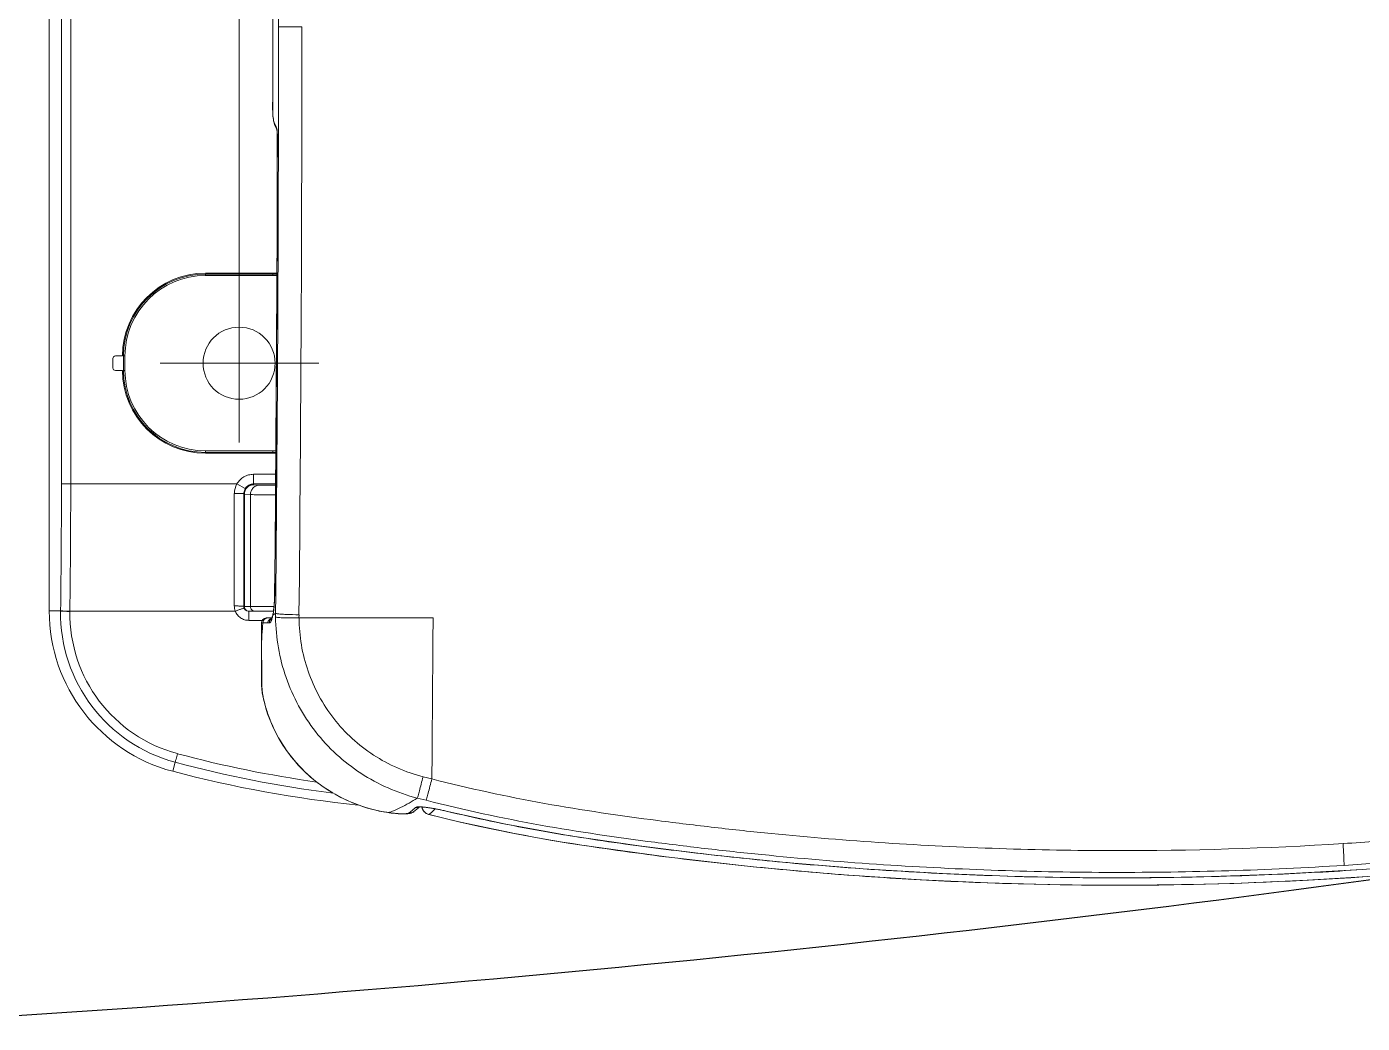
# Model space of a CAD drawing. Header units: millimetres. Extents: x 98197 to 106565, y 53890 to 60222.
# Drawn here: x 102831.14 to 102858.93, y 55492.83 to 55513.57 of the extents above; entities that cross this region are included whole.
import ezdxf

# ---------------------------------------------------------------- set-up
doc = ezdxf.new("R2010")
doc.units = ezdxf.units.MM
doc.header["$LTSCALE"] = 50
doc.header["$MEASUREMENT"] = 0
doc.linetypes.add('CENTER', pattern=[2, 1.25, -0.25, 0.25, -0.25])
doc.linetypes.add('HIDDEN', pattern=[0.375, 0.25, -0.125])
doc.layers.get('0').update_dxf_attribs({"color": 8, "linetype": 'CONTINUOUS'})

msp = doc.modelspace()

# ---------------------------------------------------------------- linework, layer by layer
at = {"lineweight": 13}
for p, q in [((102831.607, 55501.411), (102831.607, 55525.721)), ((102835.557, 55522.216), (102835.557, 55504.917)), ((102833.917, 55506.566), (102837.216, 55506.566))]:
    msp.add_line(p, q, dxfattribs=at)
at = {"lineweight": 13, "ltscale": 0.3}
for p, q in [((102831.86, 55504.056), (102831.86, 55523.076)), ((102832.053, 55523.076), (102832.053, 55504.056)), ((102836.257, 55513.443), (102836.257, 55513.903)), ((102836.257, 55513.566), (102836.259, 55513.566)), ((102836.377, 55513.566), (102836.863, 55513.566)), ((102836.257, 55513.017), (102836.257, 55513.443)), ((102836.256, 55512.592), (102836.257, 55513.017)), ((102836.256, 55512.167), (102836.256, 55512.592)), ((102836.255, 55511.838), (102836.256, 55512.167)), ((102836.329, 55511.485), (102836.294, 55511.558)), ((102836.337, 55511.441), (102836.302, 55511.514)), ((102836.339, 55511.435), (102836.338, 55511.439)), ((102836.34, 55511.428), (102836.339, 55511.435)), ((102836.375, 55511.364), (102836.374, 55511.297)), ((102836.375, 55511.514), (102836.375, 55511.441)), ((102836.375, 55511.441), (102836.375, 55511.364)), ((102836.257, 55508.441), (102834.857, 55508.441)), ((102834.857, 55508.421), (102836.257, 55508.421)), ((102834.857, 55508.421), (102834.857, 55508.391)), ((102836.257, 55508.391), (102834.857, 55508.391)), ((102836.257, 55508.391), (102836.257, 55508.421)), ((102832.932, 55506.466), (102832.932, 55506.666)), ((102832.982, 55506.716), (102833.132, 55506.716)), ((102833.152, 55506.716), (102833.152, 55506.416)), ((102833.182, 55506.716), (102833.152, 55506.716)), ((102833.182, 55506.716), (102833.182, 55506.416)), ((102833.132, 55506.416), (102832.982, 55506.416)), ((102833.152, 55506.416), (102833.182, 55506.416)), ((102834.857, 55504.741), (102836.257, 55504.741)), ((102834.857, 55504.741), (102834.857, 55504.711)), ((102834.857, 55504.711), (102836.257, 55504.711)), ((102834.857, 55504.691), (102836.257, 55504.691)), ((102836.257, 55504.711), (102836.257, 55504.741)), ((102831.86, 55504.056), (102835.512, 55504.056)), ((102835.685, 55503.956), (102835.512, 55504.056)), ((102835.857, 55504.255), (102836.318, 55504.255)), ((102835.857, 55504.255), (102835.857, 55504.039)), ((102836.316, 55504.055), (102835.857, 55504.055)), ((102835.457, 55501.516), (102835.457, 55503.855)), ((102835.657, 55503.855), (102835.657, 55501.506)), ((102835.793, 55503.832), (102835.667, 55503.839)), ((102835.667, 55503.839), (102835.667, 55501.506)), ((102835.793, 55501.506), (102835.793, 55503.832)), ((102835.99, 55504.032), (102835.864, 55504.039)), ((102836.112, 55503.829), (102836.169, 55503.829)), ((102836.169, 55503.829), (102836.228, 55503.829)), ((102836.228, 55503.829), (102836.314, 55503.829)), ((102836.318, 55501.737), (102836.315, 55501.359)), ((102831.607, 55501.411), (102831.842, 55501.411)), ((102831.842, 55501.411), (102831.842, 55501.416)), ((102832.036, 55501.406), (102832.036, 55501.401)), ((102835.478, 55501.406), (102832.036, 55501.406)), ((102835.657, 55501.506), (102836.284, 55501.506)), ((102835.757, 55501.406), (102836.271, 55501.406)), ((102835.757, 55501.406), (102835.757, 55501.216)), ((102836.239, 55501.266), (102836.122, 55501.266)), ((102836.256, 55501.326), (102836.261, 55501.347)), ((102836.261, 55501.347), (102836.262, 55501.352)), ((102836.267, 55501.33), (102836.261, 55501.327)), ((102836.262, 55501.352), (102836.269, 55501.388)), ((102836.269, 55501.388), (102836.275, 55501.429)), ((102836.275, 55501.429), (102836.28, 55501.474)), ((102836.315, 55501.292), (102836.315, 55501.283)), ((102836.803, 55501.333), (102836.802, 55501.266)), ((102839.593, 55501.266), (102836.802, 55501.266)), ((102836.036, 55501.216), (102835.757, 55501.216)), ((102836.052, 55501.166), (102836.022, 55501.166)), ((102836.022, 55499.894), (102836.022, 55501.166)), ((102836.053, 55501.165), (102836.154, 55501.164)), ((102836.154, 55501.164), (102836.183, 55501.163)), ((102836.026, 55500.558), (102836.025, 55500.652)), ((102836.022, 55499.894), (102836.023, 55499.88)), ((102836.027, 55499.801), (102836.023, 55499.88)), ((102836.029, 55499.945), (102836.028, 55500.028)), ((102836.03, 55499.88), (102836.029, 55499.945)), ((102836.03, 55499.863), (102836.03, 55499.88)), ((102834.176, 55498.076), (102834.226, 55498.265)), ((102839.384, 55497.963), (102839.567, 55497.917)), ((102837.471, 55497.647), (102837.433, 55497.67)), ((102837.468, 55497.628), (102837.507, 55497.623)), ((102837.471, 55497.647), (102837.471, 55497.648)), ((102837.507, 55497.625), (102837.508, 55497.626)), ((102837.553, 55497.599), (102837.507, 55497.625)), ((102839.448, 55497.472), (102839.264, 55497.519)), ((102838.66, 55497.216), (102838.57, 55497.231)), ((102838.679, 55497.214), (102838.66, 55497.216)), ((102838.679, 55497.214), (102838.668, 55497.216)), ((102839.116, 55497.227), (102839.102, 55497.216)), ((102839.13, 55497.239), (102839.116, 55497.227)), ((102839.193, 55497.238), (102839.188, 55497.234)), ((102839.245, 55497.28), (102839.228, 55497.266)), ((102839.382, 55497.274), (102839.38, 55497.275)), ((102839.45, 55497.325), (102839.436, 55497.327)), ((102839.465, 55497.323), (102839.45, 55497.325)), ((102839.48, 55497.321), (102839.465, 55497.323)), ((102839.496, 55497.319), (102839.48, 55497.321)), ((102839.513, 55497.317), (102839.496, 55497.319)), ((102839.53, 55497.314), (102839.513, 55497.317)), ((102839.547, 55497.312), (102839.53, 55497.314)), ((102839.565, 55497.309), (102839.547, 55497.312)), ((102839.584, 55497.305), (102839.565, 55497.309)), ((102839.603, 55497.302), (102839.584, 55497.305)), ((102839.623, 55497.298), (102839.603, 55497.302)), ((102839.643, 55497.295), (102839.623, 55497.298)), ((102839.664, 55497.291), (102839.643, 55497.295)), ((102839.685, 55497.287), (102839.664, 55497.291)), ((102839.707, 55497.282), (102839.685, 55497.287)), ((102839.729, 55497.278), (102839.707, 55497.282)), ((102839.751, 55497.273), (102839.729, 55497.278)), ((102839.774, 55497.268), (102839.751, 55497.273)), ((102839.797, 55497.263), (102839.774, 55497.268)), ((102839.821, 55497.257), (102839.797, 55497.263)), ((102839.845, 55497.252), (102839.821, 55497.257)), ((102839.862, 55497.248), (102839.845, 55497.252)), ((102839.863, 55497.249), (102839.862, 55497.248)), ((102842.8, 55496.523), (102842.685, 55496.54)), ((102842.685, 55496.54), (102842.685, 55496.539)), ((102858.925, 55496.032), (102858.925, 55496.031)), ((102858.925, 55496.031), (102858.925, 55496.031))]:
    msp.add_line(p, q, dxfattribs=at)
at = {"linetype": 'CENTER', "lineweight": 13}
msp.add_line((102833.958, 55506.566), (102837.157, 55506.566), dxfattribs=at)
at = {"lineweight": 13, "ltscale": 0.3}
for points in [[(102836.261, 55511.701), (102836.259, 55511.735), (102836.257, 55511.771), (102836.256, 55511.808), (102836.255, 55511.838)], [(102836.273, 55511.611), (102836.269, 55511.638), (102836.265, 55511.668), (102836.261, 55511.701)], [(102836.302, 55511.513), (102836.298, 55511.522), (102836.291, 55511.542), (102836.284, 55511.563), (102836.278, 55511.586), (102836.273, 55511.611)], [(102836.296, 55501.737), (102836.305, 55502.73), (102836.314, 55503.813), (102836.322, 55504.895), (102836.33, 55505.978), (102836.336, 55507.061), (102836.341, 55508.144), (102836.346, 55509.227), (102836.349, 55510.311), (102836.351, 55511.297)], [(102836.338, 55511.439), (102836.337, 55511.44), (102836.337, 55511.442), (102836.337, 55511.442)], [(102836.349, 55511.364), (102836.347, 55511.381), (102836.346, 55511.396), (102836.344, 55511.408), (102836.342, 55511.419), (102836.34, 55511.428)], [(102836.351, 55511.297), (102836.351, 55511.32), (102836.35, 55511.341), (102836.349, 55511.362), (102836.349, 55511.364)], [(102836.28, 55501.474), (102836.285, 55501.521), (102836.289, 55501.571), (102836.292, 55501.624), (102836.294, 55501.678), (102836.296, 55501.737)], [(102836.232, 55501.247), (102836.231, 55501.247), (102836.229, 55501.244), (102836.23, 55501.245), (102836.232, 55501.249), (102836.235, 55501.255), (102836.238, 55501.264), (102836.242, 55501.276), (102836.247, 55501.29), (102836.251, 55501.307), (102836.256, 55501.326)], [(102837.433, 55497.67), (102837.306, 55497.754), (102837.177, 55497.848), (102837.044, 55497.956), (102836.912, 55498.077), (102836.788, 55498.206), (102836.672, 55498.339), (102836.565, 55498.479), (102836.47, 55498.618), (102836.386, 55498.756), (102836.313, 55498.892), (102836.25, 55499.024), (102836.196, 55499.151), (102836.151, 55499.274), (102836.113, 55499.392), (102836.082, 55499.504), (102836.057, 55499.61), (102836.039, 55499.71), (102836.027, 55499.801)], [(102837.507, 55497.625), (102837.495, 55497.632), (102837.483, 55497.64), (102837.471, 55497.647)], [(102838.57, 55497.231), (102838.473, 55497.25), (102838.371, 55497.273), (102838.263, 55497.302), (102838.15, 55497.336), (102838.034, 55497.376), (102837.915, 55497.422), (102837.795, 55497.475), (102837.674, 55497.534), (102837.553, 55497.599)], [(102838.773, 55497.202), (102838.722, 55497.208), (102838.679, 55497.214)], [(102838.979, 55497.188), (102838.944, 55497.189), (102838.906, 55497.191), (102838.864, 55497.193), (102838.82, 55497.197), (102838.773, 55497.202)], [(102839.068, 55497.192), (102839.041, 55497.19), (102839.011, 55497.189), (102838.979, 55497.188)], [(102839.189, 55497.234), (102839.182, 55497.229), (102839.16, 55497.216), (102839.139, 55497.207), (102839.116, 55497.201), (102839.093, 55497.196), (102839.068, 55497.192)], [(102839.228, 55497.266), (102839.21, 55497.252), (102839.193, 55497.238)], [(102839.305, 55497.333), (102839.296, 55497.325), (102839.279, 55497.31), (102839.262, 55497.295), (102839.245, 55497.28)], [(102839.436, 55497.327), (102839.422, 55497.328), (102839.416, 55497.329), (102839.409, 55497.33), (102839.403, 55497.33), (102839.397, 55497.331), (102839.391, 55497.331), (102839.385, 55497.332), (102839.379, 55497.332), (102839.374, 55497.333), (102839.369, 55497.333), (102839.364, 55497.333), (102839.359, 55497.333), (102839.354, 55497.334), (102839.349, 55497.334), (102839.345, 55497.334), (102839.34, 55497.334), (102839.336, 55497.334), (102839.332, 55497.334), (102839.329, 55497.334), (102839.325, 55497.334), (102839.322, 55497.334), (102839.319, 55497.334), (102839.316, 55497.334), (102839.313, 55497.334), (102839.31, 55497.333), (102839.308, 55497.333), (102839.305, 55497.333), (102839.303, 55497.333), (102839.302, 55497.333), (102839.3, 55497.333), (102839.299, 55497.332), (102839.298, 55497.332), (102839.297, 55497.332), (102839.296, 55497.332), (102839.296, 55497.332)], [(102839.38, 55497.275), (102839.377, 55497.281), (102839.367, 55497.304), (102839.36, 55497.328), (102839.359, 55497.333)], [(102839.506, 55497.177), (102839.496, 55497.18), (102839.472, 55497.189), (102839.449, 55497.201), (102839.428, 55497.216), (102839.409, 55497.234), (102839.393, 55497.254), (102839.38, 55497.275)], [(102842.685, 55496.539), (102842.4, 55496.584), (102842.027, 55496.646), (102841.653, 55496.713), (102841.28, 55496.783), (102840.906, 55496.858), (102840.532, 55496.937), (102840.159, 55497.021), (102839.787, 55497.108), (102839.506, 55497.177)], [(102860.018, 55496.114), (102858.925, 55496.031)]]:
    msp.add_lwpolyline(points, dxfattribs=at)
at = {"lineweight": 13}
for points in [[(102858.925, 55496.031), (102857.184, 55495.933), (102855.388, 55495.874), (102853.625, 55495.858), (102851.892, 55495.883), (102850.193, 55495.947), (102848.54, 55496.046), (102846.935, 55496.177), (102845.377, 55496.338), (102843.877, 55496.523), (102842.443, 55496.734), (102841.072, 55496.981), (102839.862, 55497.248)], [(102859.27, 55495.902), (102857.781, 55495.809), (102856.255, 55495.744), (102854.691, 55495.71), (102853.086, 55495.709), (102851.44, 55495.744), (102849.754, 55495.817), (102848.026, 55495.931), (102846.254, 55496.09), (102844.443, 55496.295), (102842.685, 55496.539)]]:
    msp.add_lwpolyline(points, dxfattribs=at)
at = {"linetype": 'HIDDEN', "lineweight": 0, "ltscale": 30}
msp.add_circle((102835.557, 55506.566), 0.75, dxfattribs=at)
at = {"lineweight": 13, "ltscale": 0.3}
for centre, radius, start, end in [((101603.31, 55513.531), 1233.553, 359.433411, 0.001625), ((101628.502, 55513.558), 1207.853, 359.439188, 359.892733), ((101632.117, 55513.565), 1204.26, 359.437238, 359.892109), ((102836.411, 55511.477), 0.0827, 200.4609, 205.7074), ((102835.544, 55511.31), 0.809, 4.3595, 5.5384), ((102835.316, 55511.299), 1.037, 359.9088, 0.3786), ((102834.857, 55506.716), 1.725, 90, 180), ((102834.857, 55506.716), 1.705, 90, 180), ((102834.857, 55506.716), 1.675, 90, 180), ((102836.257, 55506.716), 1.725, 87.1643, 90), ((102836.257, 55506.716), 1.705, 87.1421, 90), ((102836.257, 55506.716), 1.675, 87.0946, 90), ((102832.982, 55506.666), 0.05, 90, 180), ((102832.982, 55506.466), 0.05, 180, 270), ((102834.857, 55506.416), 1.725, 180, 270), ((102834.857, 55506.416), 1.705, 180, 270), ((102834.857, 55506.416), 1.675, 180, 270), ((102836.257, 55506.416), 1.675, 270, 272.1846), ((102836.257, 55506.416), 1.705, 270, 272.1372), ((102836.257, 55506.416), 1.725, 270, 272.1166), ((102631.246, 55504.056), 200.614, 359.24606, 0.00013), ((102629.841, 55504.055), 202.212, 359.24939, 0.00027), ((102835.855, 55503.855), 0.397, 149.612, 179.9926), ((102835.857, 55503.855), 0.2, 109.9059, 149.7145), ((102835.488, 55477.998), 25.857, 89.6829, 90.0686), ((102835.857, 55503.855), 0.2, 176.628, 179.9976), ((102835.857, 55503.839), 0.199, 173.92, 179.9867), ((102835.858, 55503.855), 0.201, 173.2732, 176.629), ((102835.858, 55503.855), 0.2, 163.1847, 173.2645), ((102835.859, 55503.839), 0.202, 167.996, 173.926), ((102835.857, 55503.839), 0.2, 89.9963, 167.98), ((102835.681, 55504.292), 0.454, 267.8766, 268.1179), ((102835.858, 55503.854), 0.201, 149.7366, 163.1504), ((102835.057, 55501.411), 3.45, 180, 255.1996), ((102835.058, 55501.372), 3.216, 179.2901, 255.0142), ((102835.058, 55501.362), 3.022, 179.2522, 255.0027), ((102835.757, 55501.506), 0.1, 180, 270), ((102836.122, 55501.166), 0.1, 90, 180), ((102835.117, 55501.561), 1.167, 346.7396, 348.4199), ((102834.545, 55504.248), 3.388, 300.5513, 301.501), ((102840.349, 55501.334), 4.034, 179.6457, 180.6049), ((102840.285, 55500.662), 4.263, 173.9643, 179.9511), ((102840.606, 55500.664), 4.581, 175.165, 178.7358), ((102840.681, 55500.659), 4.656, 173.7543, 175.1753), ((102840.438, 55500.647), 4.417, 173.2453, 173.9802), ((102840.522, 55500.667), 4.497, 179.4659, 180.1841), ((102840.533, 55500.667), 4.508, 178.7471, 179.4659), ((103041.411, 55501.368), 205.387, 180.22617, 180.37389), ((102836.791, 55499.898), 0.769, 181.3478, 183.7748), ((102840.563, 55521.924), 24.492, 255.0063, 262.7421), ((102840.562, 55521.912), 24.297, 255.0045, 261.9731), ((102840.562, 55522.246), 25, 255.1996, 264.2002), ((102839.553, 55501.095), 4.028, 238.8721, 239.4768), ((102839.021, 55499.786), 2.593, 260.4031, 262.1832), ((102837.795, 55499.611), 2.549, 290.036, 291.6306), ((102839.248, 55501.513), 4.335, 262.3187, 262.4718), ((102837.763, 55499.691), 2.635, 291.6309, 293.1891), ((102837.733, 55498.945), 2.205, 309.3094, 312.6735), ((102839.128, 55497.311), 0.0977, 301.1263, 308.2284), ((102839.253, 55497.42), 0.1, 255.1211, 263.8077), ((102839.556, 55497.372), 0.2, 191.1513, 209.4334), ((102839.266, 55495.932), 1.407, 83.9431, 85.6591), ((102847.955, 55531.064), 34.924, 256.0051, 261.3212), ((102853.834, 55570.769), 74.91, 272.45748, 273.89737)]:
    msp.add_arc(centre, radius, start, end, dxfattribs=at)
msp.add_arc((102805.082, 55892.158), 400, 273.32991, 278.1298)
for points in [[(102836.375, 55515.619), (102836.376, 55514.935), (102836.377, 55514.251), (102836.377, 55513.566)], [(102836.257, 55515.295), (102836.258, 55514.719), (102836.259, 55514.142), (102836.259, 55513.566)], [(102836.259, 55513.566), (102836.259, 55512.99), (102836.258, 55512.414), (102836.257, 55511.838)], [(102836.377, 55513.566), (102836.377, 55512.882), (102836.376, 55512.198), (102836.375, 55511.514)], [(102836.294, 55511.558), (102836.293, 55511.543), (102836.295, 55511.527), (102836.302, 55511.514)], [(102836.329, 55511.485), (102836.328, 55511.472), (102836.33, 55511.46), (102836.334, 55511.448)], [(102836.349, 55511.364), (102836.349, 55511.367), (102836.349, 55511.37), (102836.351, 55511.372)], [(102835.789, 55504.043), (102835.811, 55504.051), (102835.834, 55504.055), (102835.857, 55504.055)], [(102835.457, 55501.516), (102835.457, 55501.479), (102835.465, 55501.441), (102835.478, 55501.406)], [(102836.261, 55501.347), (102836.259, 55501.341), (102836.259, 55501.334), (102836.261, 55501.327)], [(102836.022, 55500.665), (102836.022, 55500.661), (102836.024, 55500.656), (102836.025, 55500.652)], [(102836.022, 55499.894), (102836.022, 55499.884), (102836.025, 55499.873), (102836.03, 55499.863)], [(102839.301, 55497.333), (102839.284, 55497.323), (102839.262, 55497.319), (102839.242, 55497.321)], [(102839.506, 55497.177), (102839.507, 55497.177), (102839.508, 55497.177), (102839.509, 55497.177)]]:
    msp.add_open_spline(points, degree=3, dxfattribs=at)
for points, knots in [([(102836.257, 55511.838), (102836.257, 55511.838), (102836.256, 55511.838), (102836.255, 55511.838), (102836.255, 55511.838)], [0, 0, 0, 0, 0.749229, 1, 1, 1, 1]), ([(102836.257, 55511.838), (102836.257, 55511.821), (102836.258, 55511.756), (102836.263, 55511.692), (102836.271, 55511.645)], [0, 0, 0, 0, 0.269236, 1, 1, 1, 1]), ([(102836.271, 55511.645), (102836.273, 55511.628), (102836.279, 55511.598), (102836.288, 55511.569), (102836.294, 55511.558)], [0, 0, 0, 0, 0.577747, 1, 1, 1, 1]), ([(102836.329, 55511.485), (102836.335, 55511.473), (102836.343, 55511.44), (102836.347, 55511.408), (102836.349, 55511.389)], [0, 0, 0, 0, 0.406789, 1, 1, 1, 1]), ([(102836.351, 55511.372), (102836.351, 55511.367), (102836.352, 55511.344), (102836.353, 55511.322), (102836.353, 55511.306)], [0, 0, 0, 0, 0.242577, 1, 1, 1, 1]), ([(102836.351, 55511.297), (102836.351, 55511.297), (102836.352, 55511.297), (102836.353, 55511.297), (102836.353, 55511.297)], [0, 0, 0, 0, 0.251241, 1, 1, 1, 1]), ([(102879.141, 55505.501), (102878.822, 55505.141), (102878.327, 55504.616), (102877.638, 55503.945), (102876.931, 55503.293), (102876.011, 55502.518), (102874.853, 55501.657), (102873.645, 55500.866), (102872.393, 55500.148), (102871.101, 55499.505), (102869.771, 55498.944), (102868.416, 55498.448), (102867.041, 55498.01), (102865.65, 55497.627), (102864.245, 55497.298), (102862.827, 55497.029), (102861.637, 55496.855), (102860.682, 55496.744), (102859.724, 55496.653), (102859.005, 55496.603), (102858.525, 55496.572)], [0, 0, 0, 0, 0.062497, 0.093749, 0.125001, 0.1875, 0.25, 0.312501, 0.375, 0.4375, 0.499998, 0.562499, 0.624998, 0.687499, 0.749999, 0.812499, 0.875, 0.906251, 0.9375, 1, 1, 1, 1]), ([(102858.546, 55496.119), (102859.03, 55496.149), (102860.001, 55496.216), (102861.452, 55496.368), (102862.894, 55496.58), (102864.326, 55496.851), (102865.747, 55497.18), (102867.156, 55497.568), (102868.552, 55498.014), (102869.93, 55498.517), (102871.281, 55499.085), (102872.593, 55499.735), (102873.863, 55500.462), (102875.506, 55501.535), (102877.439, 55503.059), (102878.831, 55504.457), (102879.481, 55505.193)], [0, 0, 0, 0, 0.062168, 0.124494, 0.186659, 0.248776, 0.310947, 0.373256, 0.435773, 0.498421, 0.560959, 0.623326, 0.68568, 0.748238, 0.874258, 1, 1, 1, 1]), ([(102835.512, 55504.056), (102835.53, 55504.086), (102835.572, 55504.142), (102835.656, 55504.205), (102835.753, 55504.246), (102835.823, 55504.254), (102835.857, 55504.255)], [0, 0, 0, 0, 0.25, 0.5, 0.75, 1, 1, 1, 1]), ([(102835.657, 55503.855), (102835.657, 55503.855), (102835.657, 55503.855), (102835.656, 55503.855), (102835.653, 55503.855), (102835.651, 55503.855), (102835.647, 55503.855), (102835.64, 55503.855), (102835.635, 55503.855), (102835.632, 55503.855)], [0, 0, 0, 0, 0.016165, 0.064156, 0.143693, 0.254448, 0.396086, 0.568134, 1, 1, 1, 1]), ([(102835.657, 55503.839), (102835.657, 55503.839), (102835.658, 55503.839), (102835.659, 55503.839), (102835.662, 55503.839), (102835.664, 55503.839), (102835.665, 55503.839)], [0, 0, 0, 0, 0.065073, 0.252885, 0.564608, 1, 1, 1, 1]), ([(102835.864, 55504.039), (102835.838, 55504.039), (102835.786, 55504.028), (102835.721, 55503.983), (102835.677, 55503.917), (102835.667, 55503.865), (102835.667, 55503.839)], [0, 0, 0, 0, 0.248197, 0.497433, 0.748193, 1, 1, 1, 1]), ([(102835.793, 55503.832), (102835.794, 55503.857), (102835.803, 55503.91), (102835.847, 55503.977), (102835.914, 55504.022), (102835.966, 55504.032), (102835.99, 55504.032)], [0, 0, 0, 0, 0.241776, 0.502489, 0.761629, 1, 1, 1, 1]), ([(102835.793, 55503.832), (102835.807, 55503.832), (102835.844, 55503.831), (102835.95, 55503.83), (102836.042, 55503.83), (102836.112, 55503.829)], [0, 0, 0, 0, 0.127595, 0.343525, 1, 1, 1, 1]), ([(102835.864, 55504.039), (102835.863, 55504.039), (102835.861, 55504.039), (102835.859, 55504.039), (102835.858, 55504.039), (102835.857, 55504.039), (102835.857, 55504.039)], [0, 0, 0, 0, 0.434019, 0.745126, 0.933071, 1, 1, 1, 1]), ([(102835.99, 55504.032), (102836.004, 55504.032), (102836.041, 55504.031), (102836.11, 55504.03), (102836.205, 55504.029), (102836.277, 55504.029), (102836.316, 55504.029)], [0, 0, 0, 0, 0.122048, 0.340389, 0.63999, 1, 1, 1, 1]), ([(102836.285, 55501.49), (102836.286, 55501.51), (102836.294, 55501.591), (102836.297, 55501.673), (102836.297, 55501.736)], [0, 0, 0, 0, 0.237758, 1, 1, 1, 1]), ([(102836.296, 55501.737), (102836.296, 55501.737), (102836.296, 55501.736), (102836.297, 55501.736), (102836.297, 55501.736)], [0, 0, 0, 0, 0.314601, 1, 1, 1, 1]), ([(102832.036, 55501.406), (102832.014, 55501.407), (102831.974, 55501.408), (102831.918, 55501.41), (102831.875, 55501.412), (102831.851, 55501.414), (102831.842, 55501.416)], [0, 0, 0, 0, 0.332276, 0.629404, 0.860066, 1, 1, 1, 1]), ([(102831.842, 55501.411), (102831.851, 55501.41), (102831.875, 55501.408), (102831.918, 55501.405), (102831.974, 55501.403), (102832.015, 55501.402), (102832.036, 55501.402)], [0, 0, 0, 0, 0.134751, 0.370528, 0.676532, 1, 1, 1, 1]), ([(102835.457, 55501.516), (102835.47, 55501.516), (102835.496, 55501.516), (102835.533, 55501.515), (102835.567, 55501.514), (102835.597, 55501.513), (102835.622, 55501.512), (102835.638, 55501.51), (102835.648, 55501.509), (102835.653, 55501.508), (102835.656, 55501.508), (102835.657, 55501.507), (102835.657, 55501.506)], [0, 0, 0, 0, 0.194154, 0.3812, 0.55337, 0.704363, 0.828476, 0.920902, 0.954134, 0.978289, 0.993351, 1, 1, 1, 1]), ([(102835.664, 55501.47), (102835.664, 55501.47), (102835.662, 55501.47), (102835.66, 55501.47), (102835.655, 55501.469), (102835.646, 55501.467), (102835.63, 55501.462), (102835.607, 55501.454), (102835.579, 55501.445), (102835.548, 55501.433), (102835.514, 55501.42), (102835.49, 55501.411), (102835.478, 55501.406)], [0, 0, 0, 0, 0.006558, 0.021515, 0.045534, 0.07859, 0.170585, 0.294294, 0.445031, 0.617282, 0.804842, 1, 1, 1, 1]), ([(102835.757, 55501.216), (102835.728, 55501.216), (102835.668, 55501.225), (102835.586, 55501.265), (102835.519, 55501.326), (102835.489, 55501.379), (102835.478, 55501.406)], [0, 0, 0, 0, 0.250103, 0.50016, 0.75013, 1, 1, 1, 1]), ([(102835.667, 55501.506), (102835.667, 55501.493), (102835.672, 55501.467), (102835.694, 55501.434), (102835.726, 55501.412), (102835.752, 55501.406), (102835.765, 55501.406)], [0, 0, 0, 0, 0.251765, 0.5025, 0.75177, 1, 1, 1, 1]), ([(102835.892, 55501.406), (102835.879, 55501.406), (102835.853, 55501.412), (102835.82, 55501.434), (102835.799, 55501.467), (102835.793, 55501.493), (102835.793, 55501.506)], [0, 0, 0, 0, 0.24823, 0.4975, 0.748235, 1, 1, 1, 1]), ([(102836.053, 55501.165), (102836.052, 55501.191), (102836.073, 55501.244), (102836.126, 55501.266), (102836.151, 55501.266)], [0, 0, 0, 0, 0.503215, 1, 1, 1, 1]), ([(102836.229, 55501.215), (102836.232, 55501.221), (102836.241, 55501.246), (102836.248, 55501.273), (102836.253, 55501.293)], [0, 0, 0, 0, 0.215137, 1, 1, 1, 1]), ([(102836.261, 55501.327), (102836.262, 55501.333), (102836.267, 55501.358), (102836.271, 55501.384), (102836.274, 55501.404)], [0, 0, 0, 0, 0.236271, 1, 1, 1, 1]), ([(102836.274, 55501.404), (102836.275, 55501.411), (102836.279, 55501.439), (102836.282, 55501.468), (102836.285, 55501.49)], [0, 0, 0, 0, 0.239936, 1, 1, 1, 1]), ([(102836.315, 55501.359), (102836.317, 55501.359), (102836.328, 55501.356), (102836.339, 55501.355), (102836.348, 55501.353)], [0, 0, 0, 0, 0.183909, 1, 1, 1, 1]), ([(102836.315, 55501.283), (102836.318, 55501.07), (102836.357, 55500.642), (102836.519, 55500.019), (102836.779, 55499.429), (102837.133, 55498.889), (102837.571, 55498.416), (102838.081, 55498.02), (102838.649, 55497.713), (102839.056, 55497.572), (102839.264, 55497.519)], [0, 0, 0, 0, 0.124785, 0.249579, 0.374546, 0.499445, 0.624728, 0.749483, 0.874816, 1, 1, 1, 1]), ([(102836.315, 55501.283), (102836.322, 55501.281), (102836.342, 55501.279), (102836.399, 55501.273), (102836.5, 55501.269), (102836.643, 55501.266), (102836.748, 55501.266), (102836.803, 55501.266)], [0, 0, 0, 0, 0.045921, 0.120409, 0.353195, 0.666289, 1, 1, 1, 1]), ([(102836.348, 55501.353), (102836.374, 55501.35), (102836.435, 55501.345), (102836.586, 55501.337), (102836.712, 55501.334), (102836.803, 55501.333)], [0, 0, 0, 0, 0.167896, 0.403801, 1, 1, 1, 1]), ([(102839.384, 55497.963), (102839.202, 55498.011), (102838.845, 55498.132), (102838.346, 55498.401), (102837.899, 55498.748), (102837.515, 55499.164), (102837.205, 55499.637), (102836.978, 55500.155), (102836.837, 55500.703), (102836.806, 55501.079), (102836.803, 55501.266)], [0, 0, 0, 0, 0.125113, 0.250177, 0.375216, 0.500199, 0.625149, 0.750111, 0.875041, 1, 1, 1, 1]), ([(102839.567, 55497.917), (102839.57, 55498.196), (102839.579, 55499.312), (102839.587, 55500.429), (102839.593, 55501.266)], [0, 0, 0, 0, 0.249915, 1, 1, 1, 1]), ([(102836.154, 55501.164), (102836.154, 55501.176), (102836.161, 55501.2), (102836.187, 55501.236), (102836.217, 55501.253), (102836.236, 55501.259)], [0, 0, 0, 0, 0.277812, 0.531206, 1, 1, 1, 1]), ([(102836.183, 55501.163), (102836.183, 55501.181), (102836.191, 55501.218), (102836.218, 55501.245), (102836.234, 55501.254)], [0, 0, 0, 0, 0.484304, 1, 1, 1, 1]), ([(102836.183, 55501.163), (102836.192, 55501.164), (102836.207, 55501.174), (102836.22, 55501.194), (102836.226, 55501.208), (102836.229, 55501.215)], [0, 0, 0, 0, 0.378119, 0.652607, 1, 1, 1, 1]), ([(102836.024, 55499.847), (102836.025, 55499.838), (102836.028, 55499.798), (102836.034, 55499.758), (102836.039, 55499.727)], [0, 0, 0, 0, 0.235718, 1, 1, 1, 1]), ([(102836.039, 55499.741), (102836.038, 55499.751), (102836.033, 55499.792), (102836.03, 55499.833), (102836.03, 55499.863)], [0, 0, 0, 0, 0.267854, 1, 1, 1, 1]), ([(102836.054, 55499.647), (102836.052, 55499.655), (102836.047, 55499.686), (102836.042, 55499.717), (102836.039, 55499.741)], [0, 0, 0, 0, 0.256786, 1, 1, 1, 1]), ([(102837.471, 55497.648), (102837.272, 55497.768), (102836.911, 55498.046), (102836.489, 55498.553), (102836.245, 55499.013), (102836.115, 55499.379), (102836.07, 55499.559), (102836.054, 55499.647)], [0, 0, 0, 0, 0.277159, 0.537415, 0.779669, 0.893053, 1, 1, 1, 1]), ([(102834.276, 55498.442), (102834.266, 55498.405), (102834.249, 55498.346), (102834.233, 55498.287), (102834.226, 55498.265)], [0, 0, 0, 0, 0.631437, 1, 1, 1, 1]), ([(102839.264, 55497.519), (102839.27, 55497.535), (102839.284, 55497.585), (102839.311, 55497.682), (102839.346, 55497.814), (102839.371, 55497.912), (102839.384, 55497.963)], [0, 0, 0, 0, 0.111947, 0.340838, 0.656403, 1, 1, 1, 1]), ([(102839.448, 55497.472), (102839.454, 55497.489), (102839.468, 55497.539), (102839.495, 55497.636), (102839.529, 55497.768), (102839.554, 55497.866), (102839.567, 55497.917)], [0, 0, 0, 0, 0.114546, 0.340801, 0.655347, 1, 1, 1, 1]), ([(102838.589, 55497.229), (102838.505, 55497.243), (102838.129, 55497.323), (102837.767, 55497.473), (102837.508, 55497.626)], [0, 0, 0, 0, 0.220009, 1, 1, 1, 1]), ([(102838.801, 55497.269), (102838.84, 55497.286), (102839, 55497.359), (102839.152, 55497.446), (102839.264, 55497.519)], [0, 0, 0, 0, 0.241806, 1, 1, 1, 1]), ([(102838.68, 55497.215), (102838.692, 55497.213), (102838.737, 55497.208), (102838.781, 55497.203), (102838.814, 55497.2)], [0, 0, 0, 0, 0.265198, 1, 1, 1, 1]), ([(102838.814, 55497.2), (102838.85, 55497.196), (102838.913, 55497.192), (102838.997, 55497.191), (102839.058, 55497.197), (102839.091, 55497.208), (102839.102, 55497.216)], [0, 0, 0, 0, 0.364652, 0.653266, 0.864053, 1, 1, 1, 1]), ([(102839.178, 55497.227), (102839.167, 55497.22), (102839.141, 55497.211), (102839.114, 55497.213), (102839.102, 55497.216)], [0, 0, 0, 0, 0.499193, 1, 1, 1, 1]), ([(102839.227, 55497.324), (102839.235, 55497.33), (102839.261, 55497.336), (102839.286, 55497.337), (102839.302, 55497.338)], [0, 0, 0, 0, 0.369754, 1, 1, 1, 1]), ([(102839.302, 55497.338), (102839.308, 55497.338), (102839.331, 55497.338), (102839.354, 55497.336), (102839.372, 55497.335)], [0, 0, 0, 0, 0.223658, 1, 1, 1, 1]), ([(102839.509, 55497.177), (102839.483, 55497.183), (102839.432, 55497.207), (102839.395, 55497.25), (102839.382, 55497.274)], [0, 0, 0, 0, 0.498368, 1, 1, 1, 1]), ([(102839.414, 55497.331), (102839.484, 55497.324), (102839.634, 55497.3), (102839.783, 55497.268), (102839.863, 55497.249)], [0, 0, 0, 0, 0.461429, 1, 1, 1, 1]), ([(102839.636, 55497.296), (102839.626, 55497.285), (102839.585, 55497.245), (102839.542, 55497.205), (102839.509, 55497.177)], [0, 0, 0, 0, 0.256091, 1, 1, 1, 1]), ([(102839.863, 55497.249), (102840.479, 55497.101), (102841.719, 55496.841), (102842.971, 55496.649), (102843.598, 55496.562)], [0, 0, 0, 0, 0.500338, 1, 1, 1, 1]), ([(102858.525, 55496.572), (102858.528, 55496.52), (102858.534, 55496.42), (102858.541, 55496.287), (102858.544, 55496.188), (102858.546, 55496.136), (102858.546, 55496.119)], [0, 0, 0, 0, 0.345459, 0.659647, 0.885461, 1, 1, 1, 1])]:
    msp.add_open_spline(points, degree=3, knots=knots, dxfattribs=at)
at = {"lineweight": 13}
for points, knots in [([(102858.525, 55496.572), (102856.936, 55496.472), (102854.551, 55496.399), (102851.374, 55496.456), (102849, 55496.574), (102847.026, 55496.736), (102845.451, 55496.904), (102843.876, 55497.097), (102841.903, 55497.38), (102840.343, 55497.72), (102839.567, 55497.917)], [0, 0, 0, 0, 0.250417, 0.375167, 0.499771, 0.62436, 0.686692, 0.749064, 0.874059, 1, 1, 1, 1]), ([(102839.448, 55497.472), (102840.234, 55497.273), (102841.812, 55496.93), (102843.804, 55496.646), (102845.392, 55496.451), (102846.977, 55496.283), (102848.963, 55496.12), (102851.352, 55496.002), (102854.547, 55495.946), (102856.947, 55496.019), (102858.546, 55496.119)], [0, 0, 0, 0, 0.126686, 0.251898, 0.314183, 0.376456, 0.500892, 0.625322, 0.749901, 1, 1, 1, 1]), ([(102843.598, 55496.562), (102844.158, 55496.485), (102845.28, 55496.345), (102847.243, 55496.14), (102849.487, 55495.972), (102852.848, 55495.833), (102855.369, 55495.856), (102857.046, 55495.928)], [0, 0, 0, 0, 0.12584, 0.251495, 0.439332, 0.626558, 1, 1, 1, 1]), ([(102858.936, 55495.879), (102857.596, 55495.788), (102854.906, 55495.678), (102851.539, 55495.72), (102848.843, 55495.863), (102846.823, 55496.026), (102844.807, 55496.242), (102843.468, 55496.422), (102842.8, 55496.523)], [0, 0, 0, 0, 0.248982, 0.498891, 0.624221, 0.749464, 0.874678, 1, 1, 1, 1])]:
    msp.add_open_spline(points, degree=3, knots=knots, dxfattribs=at)

doc.saveas('drawing.dxf')
